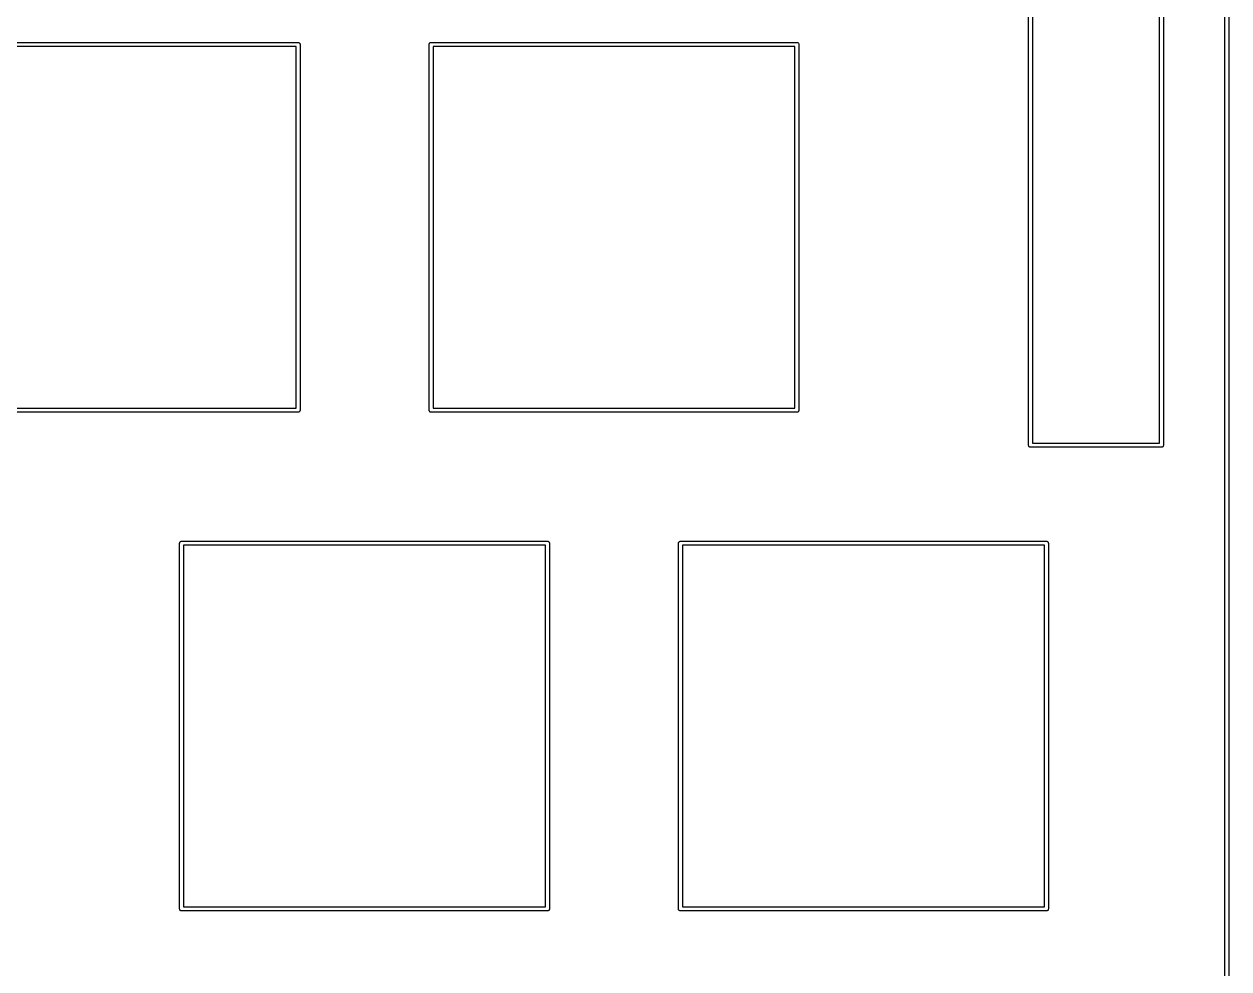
# Model space of a CAD drawing. Extents: x 22 to 393, y -205 to -25.
# Drawn here: x 346.57 to 392.57, y -95 to -58.91 of the extents above; entities that cross this region are included whole.
import ezdxf

# ---------------------------------------------------------------- set-up
doc = ezdxf.new("R2010")
doc.units = 0
doc.layers.add('BLACK', color=7, linetype='CONTINUOUS')

msp = doc.modelspace()

# ---------------------------------------------------------------- linework, layer by layer
at = {"layer": 'BLACK', "linetype": 'CONTINUOUS'}
for p, q in [((392.425, -159.997), (392.425, -30.0028)), ((392.575, -29.9963), (392.575, -160.004)), ((389.925, -74.925), (389.925, -32.5028)), ((390.075, -32.4963), (390.075, -74.9963)), ((384.925, -74.9963), (384.925, -35.075)), ((385.075, -35.0037), (385.075, -74.925)), ((343.062, -59.6138), (357.025, -59.6138)), ((356.953, -59.7662), (343.135, -59.7662)), ((356.953, -73.5838), (356.953, -59.7662)), ((357.025, -59.6138), (357.029, -59.6134)), ((357.029, -59.6134), (357.032, -59.6138)), ((357.032, -59.6138), (357.044, -59.6149)), ((357.044, -59.6149), (357.058, -59.6193)), ((357.058, -59.6193), (357.071, -59.6263)), ((357.071, -59.6263), (357.083, -59.6359)), ((357.083, -59.6359), (357.092, -59.6475)), ((357.092, -59.6475), (357.099, -59.6607)), ((357.099, -59.6607), (357.104, -59.6751)), ((357.104, -59.6751), (357.105, -59.69)), ((357.105, -59.69), (357.105, -59.6937)), ((357.105, -59.6937), (357.105, -73.6563)), ((362.032, -59.69), (362.034, -59.6751)), ((362.033, -59.6937), (362.032, -59.69)), ((362.033, -73.6563), (362.033, -59.6937)), ((362.034, -59.6751), (362.038, -59.6607)), ((362.038, -59.6607), (362.045, -59.6475)), ((362.045, -59.6475), (362.055, -59.6359)), ((362.055, -59.6359), (362.066, -59.6263)), ((362.066, -59.6263), (362.079, -59.6193)), ((362.079, -59.6193), (362.094, -59.6149)), ((362.094, -59.6149), (362.105, -59.6138)), ((362.105, -59.6138), (362.109, -59.6134)), ((362.109, -59.6134), (362.112, -59.6138)), ((362.112, -59.6138), (376.075, -59.6138)), ((362.185, -59.7662), (362.185, -73.5838)), ((376.003, -59.7662), (362.185, -59.7662)), ((376.003, -73.5838), (376.003, -59.7662)), ((376.075, -59.6138), (376.079, -59.6134)), ((376.079, -59.6134), (376.082, -59.6138)), ((376.082, -59.6138), (376.094, -59.6149)), ((376.094, -59.6149), (376.108, -59.6193)), ((376.108, -59.6193), (376.121, -59.6263)), ((376.121, -59.6263), (376.133, -59.6359)), ((376.133, -59.6359), (376.142, -59.6475)), ((376.142, -59.6475), (376.149, -59.6607)), ((376.149, -59.6607), (376.154, -59.6751)), ((376.154, -59.6751), (376.155, -59.69)), ((376.155, -59.69), (376.155, -59.6937)), ((376.155, -59.6937), (376.155, -73.6563)), ((343.135, -73.5838), (356.953, -73.5838)), ((362.185, -73.5838), (376.003, -73.5838)), ((357.025, -73.7362), (343.062, -73.7362)), ((357.029, -73.7366), (357.025, -73.7362)), ((357.032, -73.7362), (357.029, -73.7366)), ((357.044, -73.7351), (357.032, -73.7362)), ((357.058, -73.7307), (357.044, -73.7351)), ((357.071, -73.7237), (357.058, -73.7307)), ((357.083, -73.7141), (357.071, -73.7237)), ((357.092, -73.7025), (357.083, -73.7141)), ((357.099, -73.6893), (357.092, -73.7025)), ((357.104, -73.6749), (357.099, -73.6893)), ((357.105, -73.66), (357.104, -73.6749)), ((357.105, -73.6563), (357.105, -73.66)), ((362.032, -73.66), (362.033, -73.6563)), ((362.034, -73.6749), (362.032, -73.66)), ((362.038, -73.6893), (362.034, -73.6749)), ((362.045, -73.7025), (362.038, -73.6893)), ((362.055, -73.7141), (362.045, -73.7025)), ((362.066, -73.7237), (362.055, -73.7141)), ((362.079, -73.7307), (362.066, -73.7237)), ((362.094, -73.7351), (362.079, -73.7307)), ((362.109, -73.7366), (362.094, -73.7351)), ((362.112, -73.7362), (362.109, -73.7366)), ((376.075, -73.7362), (362.112, -73.7362)), ((376.079, -73.7366), (376.075, -73.7362)), ((376.082, -73.7362), (376.079, -73.7366)), ((376.094, -73.7351), (376.082, -73.7362)), ((376.108, -73.7307), (376.094, -73.7351)), ((376.121, -73.7237), (376.108, -73.7307)), ((376.133, -73.7141), (376.121, -73.7237)), ((376.142, -73.7025), (376.133, -73.7141)), ((376.149, -73.6893), (376.142, -73.7025)), ((376.154, -73.6749), (376.149, -73.6893)), ((376.155, -73.66), (376.154, -73.6749)), ((376.155, -73.6563), (376.155, -73.66)), ((385.075, -74.925), (389.925, -74.925)), ((384.925, -75), (384.925, -74.9963)), ((384.926, -75.0147), (384.925, -75)), ((384.93, -75.0288), (384.926, -75.0147)), ((384.937, -75.0419), (384.93, -75.0288)), ((384.947, -75.0533), (384.937, -75.0419)), ((384.958, -75.0627), (384.947, -75.0533)), ((384.971, -75.0696), (384.958, -75.0627)), ((384.985, -75.0739), (384.971, -75.0696)), ((385, -75.0754), (384.985, -75.0739)), ((385.004, -75.075), (385, -75.0754)), ((389.996, -75.075), (385.004, -75.075)), ((390, -75.0754), (389.996, -75.075)), ((390.004, -75.075), (390, -75.0754)), ((390.015, -75.0739), (390.004, -75.075)), ((390.029, -75.0696), (390.015, -75.0739)), ((390.042, -75.0627), (390.029, -75.0696)), ((390.053, -75.0533), (390.042, -75.0627)), ((390.063, -75.0419), (390.053, -75.0533)), ((390.07, -75.0288), (390.063, -75.0419)), ((390.074, -75.0147), (390.07, -75.0288)), ((390.075, -75), (390.074, -75.0147)), ((390.075, -74.9963), (390.075, -75)), ((352.541, -78.6763), (352.554, -78.6693)), ((352.554, -78.6693), (352.569, -78.6649)), ((352.569, -78.6649), (352.58, -78.6638)), ((352.58, -78.6638), (352.584, -78.6634)), ((352.584, -78.6634), (352.587, -78.6638)), ((352.587, -78.6638), (366.55, -78.6638)), ((366.55, -78.6638), (366.554, -78.6634)), ((366.554, -78.6634), (366.557, -78.6638)), ((366.557, -78.6638), (366.569, -78.6649)), ((366.569, -78.6649), (366.583, -78.6693)), ((366.583, -78.6693), (366.596, -78.6763)), ((371.591, -78.6763), (371.604, -78.6693)), ((371.604, -78.6693), (371.619, -78.6649)), ((371.619, -78.6649), (371.63, -78.6638)), ((371.63, -78.6638), (371.634, -78.6634)), ((371.634, -78.6634), (371.637, -78.6638)), ((371.637, -78.6638), (385.6, -78.6638)), ((385.6, -78.6638), (385.604, -78.6634)), ((385.604, -78.6634), (385.607, -78.6638)), ((385.607, -78.6638), (385.619, -78.6649)), ((385.619, -78.6649), (385.633, -78.6693)), ((385.633, -78.6693), (385.646, -78.6763)), ((352.507, -78.74), (352.509, -78.7251)), ((352.508, -78.7437), (352.507, -78.74)), ((352.508, -92.7063), (352.508, -78.7437)), ((352.509, -78.7251), (352.513, -78.7107)), ((352.513, -78.7107), (352.52, -78.6975)), ((352.52, -78.6975), (352.53, -78.6859)), ((352.53, -78.6859), (352.541, -78.6763)), ((352.66, -78.8162), (352.66, -92.6338)), ((366.478, -78.8162), (352.66, -78.8162)), ((366.478, -92.6338), (366.478, -78.8162)), ((366.596, -78.6763), (366.608, -78.6859)), ((366.608, -78.6859), (366.617, -78.6975)), ((366.617, -78.6975), (366.624, -78.7107)), ((366.624, -78.7107), (366.629, -78.7251)), ((366.629, -78.7251), (366.63, -78.74)), ((366.63, -78.74), (366.63, -78.7437)), ((366.63, -78.7437), (366.63, -92.7063)), ((371.557, -78.74), (371.559, -78.7251)), ((371.558, -78.7437), (371.557, -78.74)), ((371.558, -92.7063), (371.558, -78.7437)), ((371.559, -78.7251), (371.563, -78.7107)), ((371.563, -78.7107), (371.57, -78.6975)), ((371.57, -78.6975), (371.58, -78.6859)), ((371.58, -78.6859), (371.591, -78.6763)), ((371.71, -78.8162), (371.71, -92.6338)), ((385.528, -78.8162), (371.71, -78.8162)), ((385.528, -92.6338), (385.528, -78.8162)), ((385.646, -78.6763), (385.658, -78.6859)), ((385.658, -78.6859), (385.667, -78.6975)), ((385.667, -78.6975), (385.674, -78.7107)), ((385.674, -78.7107), (385.679, -78.7251)), ((385.679, -78.7251), (385.68, -78.74)), ((385.68, -78.74), (385.68, -78.7437)), ((385.68, -78.7437), (385.68, -92.7063)), ((352.507, -92.71), (352.508, -92.7063)), ((352.509, -92.7249), (352.507, -92.71)), ((352.513, -92.7393), (352.509, -92.7249)), ((352.52, -92.7525), (352.513, -92.7393)), ((352.53, -92.7641), (352.52, -92.7525)), ((352.541, -92.7737), (352.53, -92.7641)), ((352.554, -92.7807), (352.541, -92.7737)), ((352.569, -92.7851), (352.554, -92.7807)), ((352.584, -92.7866), (352.569, -92.7851)), ((352.587, -92.7862), (352.584, -92.7866)), ((366.55, -92.7862), (352.587, -92.7862)), ((352.66, -92.6338), (366.478, -92.6338)), ((366.554, -92.7866), (366.55, -92.7862)), ((366.557, -92.7862), (366.554, -92.7866)), ((366.569, -92.7851), (366.557, -92.7862)), ((366.583, -92.7807), (366.569, -92.7851)), ((366.596, -92.7737), (366.583, -92.7807)), ((366.608, -92.7641), (366.596, -92.7737)), ((366.617, -92.7525), (366.608, -92.7641)), ((366.624, -92.7393), (366.617, -92.7525)), ((366.629, -92.7249), (366.624, -92.7393)), ((366.63, -92.71), (366.629, -92.7249)), ((366.63, -92.7063), (366.63, -92.71)), ((371.557, -92.71), (371.558, -92.7063)), ((371.559, -92.7249), (371.557, -92.71)), ((371.563, -92.7393), (371.559, -92.7249)), ((371.57, -92.7525), (371.563, -92.7393)), ((371.58, -92.7641), (371.57, -92.7525)), ((371.591, -92.7737), (371.58, -92.7641)), ((371.604, -92.7807), (371.591, -92.7737)), ((371.619, -92.7851), (371.604, -92.7807)), ((371.634, -92.7866), (371.619, -92.7851)), ((371.637, -92.7862), (371.634, -92.7866)), ((385.6, -92.7862), (371.637, -92.7862)), ((371.71, -92.6338), (385.528, -92.6338)), ((385.604, -92.7866), (385.6, -92.7862)), ((385.607, -92.7862), (385.604, -92.7866)), ((385.619, -92.7851), (385.607, -92.7862)), ((385.633, -92.7807), (385.619, -92.7851)), ((385.646, -92.7737), (385.633, -92.7807)), ((385.658, -92.7641), (385.646, -92.7737)), ((385.667, -92.7525), (385.658, -92.7641)), ((385.674, -92.7393), (385.667, -92.7525)), ((385.679, -92.7249), (385.674, -92.7393)), ((385.68, -92.71), (385.679, -92.7249)), ((385.68, -92.7063), (385.68, -92.71))]:
    msp.add_line(p, q, dxfattribs=at)

doc.saveas('drawing.dxf')
